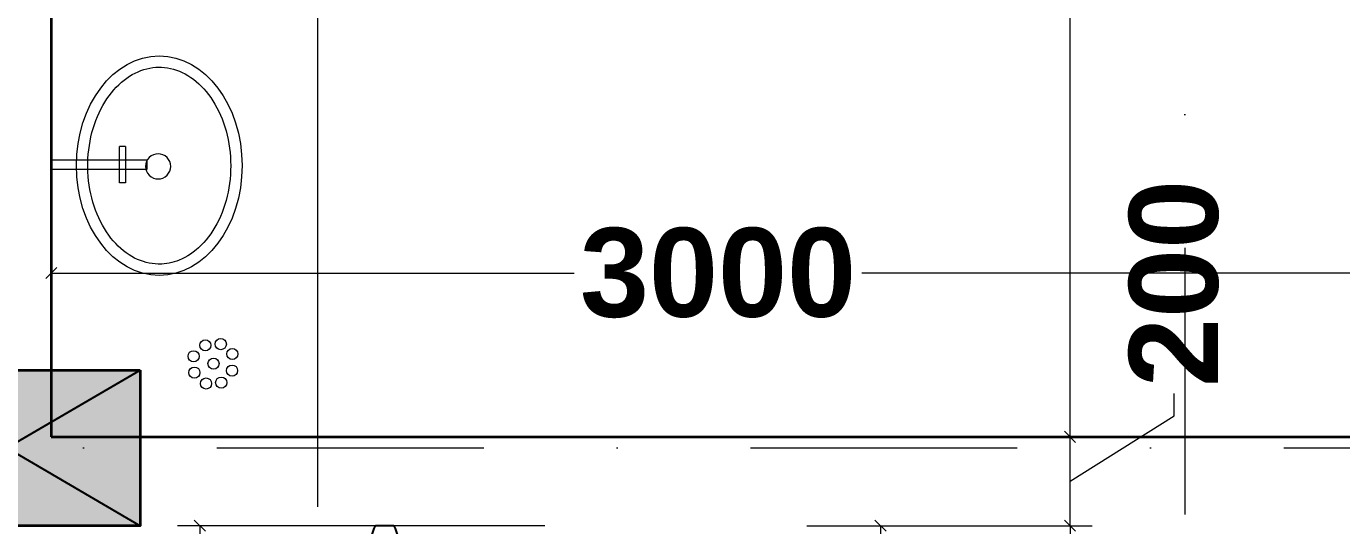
# Model space of a CAD drawing. Header units: millimetres. Extents: x -3092155 to 4513934, y -12317808 to 1850003.
# Drawn here: x -382291 to -379332, y -5677326 to -5676203 of the extents above; entities that cross this region are included whole.
import ezdxf

# ---------------------------------------------------------------- set-up
doc = ezdxf.new("R2010")
doc.units = ezdxf.units.MM
doc.header["$LTSCALE"] = 2
doc.header["$MEASUREMENT"] = 0
doc.header["$PDMODE"] = 34
doc.header["$PDSIZE"] = 500
doc.linetypes.add('DASHDOT', pattern=[1, 0.5, -0.25, 0, -0.25])
for name, color, linetype, lineweight in [('coloumn', 10, 'Continuous', 35), ('D DIM', 250, 'Continuous', 9), ('FIXTURE', 252, 'Continuous', 0), ('GRID', 251, 'DASHDOT', 5), ('tap', 97, 'Continuous', 25), ('toi.dim.', 214, 'Continuous', 9), ('WAll', 250, 'Continuous', 35)]:
    doc.layers.add(name, color=color, linetype=linetype, lineweight=lineweight)
doc.layers.add('partation wall', color=7, linetype='Continuous', lineweight=20, true_color=0x525023)
doc.styles.add('INNER DIM', font='ARIALNB.TTF', dxfattribs={"height": 250})
doc.styles.add('int dim', font='arialbd.ttf', dxfattribs={"height": 200})
doc.dimstyles.new('INNER DIM', dxfattribs={"dimscale": 0, "dimtxt": 250, "dimasz": 100, "dimexe": 50, "dimexo": 50, "dimgap": 50, "dimtad": 0, "dimdec": 0, "dimzin": 0, "dimdsep": 46, "dimtxsty": 'INNER DIM', "dimblk": 'ARCHTICK', "dimcen": 100, "dimdle": 50, "dimclrd": 256, "dimclre": 256, "dimclrt": 256, "dimadec": 0, "dimazin": 0, "dimtfac": 1, "dimtdec": 0, "dimtix": 1, "dimtmove": 2, "dimatfit": 3, "dimfxl": 50, "dimfxlon": 1, "dimtolj": 1, "dimtzin": 0, "dimlwd": -1, "dimlwe": -1, "dimarcsym": 1})
doc.dimstyles.new('toilet detail', dxfattribs={"dimtxt": 150, "dimasz": 25, "dimexe": 50, "dimexo": 100, "dimgap": 25, "dimtad": 0, "dimdec": 0, "dimzin": 3, "dimdsep": 46, "dimtxsty": 'int dim', "dimblk": 'OBLIQUE', "dimcen": 90, "dimclrd": 214, "dimclre": 214, "dimclrt": 256, "dimadec": 0, "dimazin": 0, "dimtfac": 1, "dimtdec": 0, "dimtofl": 0, "dimtmove": 1, "dimatfit": 3, "dimfxl": 1, "dimfrac": 1, "dimtolj": 1, "dimtzin": 0, "dimlwd": -1, "dimlwe": -1, "dimarcsym": 1})

# ---------------------------------------------------------------- blocks, each defined once
blk = doc.blocks.new('_ArchTick')
at = {"color": 0, "linetype": 'ByBlock', "const_width": 0.15}
blk.add_lwpolyline([(-0.5, -0.5), (0.5, 0.5)], dxfattribs=at)
blk = doc.blocks.new('*D730')
at = {"layer": 'D DIM', "ltscale": 100, "transparency": 16777216}
for p, q in [((-438689.0668657003, 360.6453613601625), (-438689.0668657003, 460.6453613601625)), ((998.7644366729072, 360.6453613601623), (998.7644366729072, 460.6453613601623)), ((1048.764436672907, 410.6453613601623), (-438739.0668657003, 410.6453613601623))]:
    blk.add_line(p, q, dxfattribs=at)
at = {"layer": 'Defpoints', "color": 0, "lineweight": 50, "ltscale": 100, "transparency": 16777216}
for p in [(-438689.0668657003, 410.6453613601623), (998.7644366729072, -0.0061451550573111), (-438689.0668657006, -5723126.232655427)]:
    blk.add_point(p, dxfattribs=at)
at = {"layer": 'D DIM', "ltscale": 100, "transparency": 16777216, "xscale": 100, "yscale": 100, "zscale": 100, "rotation": 180}
blk.add_blockref('_ArchTick', (-438689.0668657003, 410.6453613601623), dxfattribs=at)
at = {"layer": 'D DIM', "ltscale": 100, "transparency": 16777216, "xscale": 100, "yscale": 100, "zscale": 100}
blk.add_blockref('_ArchTick', (998.7644366729072, 410.6453613601623), dxfattribs=at)
at = {"layer": 'D DIM', "ltscale": 100, "transparency": 16777216, "insert": (1326.455259555951, 835.181085795164), "char_height": 250, "attachment_point": 5, "style": 'INNER DIM'}
blk.add_mtext('\\A1;439688', dxfattribs=at)
blk = doc.blocks.new('F.F')
at = {"layer": 'coloumn', "ltscale": 100}
blk.add_hatch(color=256, dxfattribs=at).paths.add_polyline_path([(-154655.3253942928, -5830306.199521942), (-154655.3253942928, -5830656.199521942), (-155255.3253942928, -5830656.199521942), (-155255.3253942928, -5830306.199521942)])
blk.add_hatch(color=256, dxfattribs=at).paths.add_polyline_path([(-154655.3253942928, -5830306.199521942), (-154655.3253942928, -5830656.199521942), (-155255.3253942928, -5830656.199521942), (-155255.3253942928, -5830306.199521942)])
at = {"layer": 'coloumn', "lineweight": 25, "ltscale": 100}
for p, q in [((-155255.3253942928, -5830656.199521942), (-154655.3253942928, -5830306.199521942)), ((-155255.3253942928, -5830306.199521942), (-154655.3253942928, -5830656.199521942)), ((-155255.3253942928, -5830656.199521942), (-154655.3253942928, -5830306.199521942)), ((-155255.3253942928, -5830306.199521942), (-154655.3253942928, -5830656.199521942))]:
    blk.add_line(p, q, dxfattribs=at)
at = {"layer": 'coloumn', "ltscale": 100}
blk.add_lwpolyline([(-154655.3253942928, -5830306.199521942), (-154655.3253942928, -5830656.199521942), (-155255.3253942928, -5830656.199521942), (-155255.3253942928, -5830306.199521942)], close=True, dxfattribs=at)
blk.add_lwpolyline([(-154655.3253942928, -5830306.199521942), (-154655.3253942928, -5830656.199521942), (-155255.3253942928, -5830656.199521942), (-155255.3253942928, -5830306.199521942)], close=True, dxfattribs=at)
blk = doc.blocks.new('basin')
at = {"layer": 'FIXTURE', "ltscale": 100}
for p, q in [((-2211834.434049898, -6265039.442043141), (-2211834.434049898, -6264957.473339595)), ((-2211834.434049898, -6265039.442043141), (-2211834.434049898, -6264957.473339595)), ((-2211820.780448789, -6264957.473339595), (-2211834.434049898, -6264957.473339595)), ((-2211820.780448789, -6264957.473339595), (-2211820.780448789, -6265039.442043141)), ((-2211820.780448789, -6264957.473339595), (-2211820.780448789, -6265039.442043141)), ((-2211987.938715757, -6264987.148804934), (-2211772.992844919, -6264987.148804934)), ((-2211987.938715757, -6264987.148804934), (-2211772.992844919, -6264987.148804934)), ((-2211987.938715757, -6265009.079755379), (-2211987.938715757, -6264987.148804934)), ((-2211772.992844919, -6264987.148804934), (-2211772.992844919, -6265009.079755379)), ((-2211772.992844919, -6264987.148804934), (-2211772.992844919, -6265009.079755379)), ((-2211772.992844919, -6265009.079755379), (-2211987.938715757, -6265009.079755379)), ((-2211772.992844919, -6265009.079755379), (-2211987.938715757, -6265009.079755379)), ((-2211820.780448789, -6265039.442043141), (-2211834.434049898, -6265039.442043141)), ((-2211820.780448789, -6265039.442043141), (-2211834.434049898, -6265039.442043141))]:
    blk.add_line(p, q, dxfattribs=at)
blk.add_ellipse((-2211744.932430512, -6265000.506316868), major_axis=(2.915424e-10, -247.0875245118513), ratio=0.7539776258967086, dxfattribs=at)
blk.add_ellipse((-2211744.932430512, -6265000.506316868), major_axis=(2.915424e-10, -247.0875245118513), ratio=0.7539776258967086, dxfattribs=at)
at = {"layer": 'FIXTURE', "ltscale": 100, "extrusion": (0, 0, -1)}
blk.add_ellipse((-2211747.522520602, -6265002.133596567), major_axis=(20.03121675459523, -20.03121675459679), ratio=0.9999999999889306, start_param=5.497787143776604, end_param=11.78097245095619, dxfattribs=at)
at = {"layer": 'FIXTURE', "ltscale": 100}
blk.add_open_spline([(-2211744.932430512, -6265222.038285823), (-2211729.844293521, -6265222.038285823), (-2211714.739852813, -6265219.070630708), (-2211682.622715539, -6265206.033627897), (-2211665.761983091, -6265194.711424908), (-2211635.378659516, -6265164.193944704), (-2211621.900036702, -6265145.00447096), (-2211600.562855119, -6265100.996509678), (-2211592.718241542, -6265076.202318988), (-2211583.953789949, -6265024.297389695), (-2211583.036282316, -6264997.206682354), (-2211588.277771043, -6264944.378497712), (-2211594.435543491, -6264918.660377393), (-2211612.828332594, -6264872.031044121), (-2211625.054080086, -6264851.143239369), (-2211653.559044012, -6264816.786227185), (-2211669.802049444, -6264803.333305369), (-2211703.895768676, -6264784.93182289), (-2211721.716013914, -6264779.936251332), (-2211757.383691007, -6264778.264640405), (-2211775.300297067, -6264781.575023151), (-2211809.972882216, -6264796.602206854), (-2211826.717285034, -6264808.376788828), (-2211856.731163882, -6264839.720164848), (-2211869.958094649, -6264859.280506238), (-2211890.693794102, -6264903.872177592), (-2211898.189733753, -6264928.879336645), (-2211906.219139269, -6264981.017124497), (-2211906.750537866, -6265008.127891761), (-2211900.761562046, -6265060.800402235), (-2211894.242617634, -6265086.342674639), (-2211875.212275237, -6265132.452634026), (-2211862.711003343, -6265152.996676163), (-2211833.78486346, -6265186.564038917), (-2211817.397999551, -6265199.572846884), (-2211783.134118604, -6265217.075971182), (-2211765.283165971, -6265221.62072397), (-2211746.60752821, -6265222.029128866), (-2211745.769979356, -6265222.038285823), (-2211744.932430512, -6265222.038285823)], degree=3, knots=[0, 0, 0, 0, 0.2970024838256002, 0.2970024838256002, 0.6481610773725, 0.6481610773725, 0.9993196709193995, 0.9993196709193995, 1.350478264466299, 1.350478264466299, 1.701636858013198, 1.701636858013198, 2.052795451560098, 2.052795451560098, 2.403954045106998, 2.403954045106998, 2.755112638653898, 2.755112638653898, 3.106271232200797, 3.106271232200797, 3.457429825747696, 3.457429825747696, 3.808588419294596, 3.808588419294596, 4.159747012841496, 4.159747012841496, 4.510905606388394, 4.510905606388394, 4.862064199935295, 4.862064199935295, 5.213222793482194, 5.213222793482194, 5.564381387029092, 5.564381387029092, 5.915539980575991, 5.915539980575991, 6.266698574122892, 6.266698574122892, 6.283185307179584, 6.283185307179584, 6.283185307179584, 6.283185307179584], dxfattribs=at)
blk.add_open_spline([(-2211744.932430512, -6265222.038285823), (-2211729.844293521, -6265222.038285823), (-2211714.739852813, -6265219.070630708), (-2211682.622715539, -6265206.033627897), (-2211665.761983091, -6265194.711424908), (-2211635.378659516, -6265164.193944704), (-2211621.900036702, -6265145.00447096), (-2211600.562855119, -6265100.996509678), (-2211592.718241542, -6265076.202318988), (-2211583.953789949, -6265024.297389695), (-2211583.036282316, -6264997.206682354), (-2211588.277771043, -6264944.378497712), (-2211594.435543491, -6264918.660377393), (-2211612.828332594, -6264872.031044121), (-2211625.054080086, -6264851.143239369), (-2211653.559044012, -6264816.786227185), (-2211669.802049444, -6264803.333305369), (-2211703.895768676, -6264784.93182289), (-2211721.716013914, -6264779.936251332), (-2211757.383691007, -6264778.264640405), (-2211775.300297067, -6264781.575023151), (-2211809.972882216, -6264796.602206854), (-2211826.717285034, -6264808.376788828), (-2211856.731163882, -6264839.720164848), (-2211869.958094649, -6264859.280506238), (-2211890.693794102, -6264903.872177592), (-2211898.189733753, -6264928.879336645), (-2211906.219139269, -6264981.017124497), (-2211906.750537866, -6265008.127891761), (-2211900.761562046, -6265060.800402235), (-2211894.242617634, -6265086.342674639), (-2211875.212275237, -6265132.452634026), (-2211862.711003343, -6265152.996676163), (-2211833.78486346, -6265186.564038917), (-2211817.397999551, -6265199.572846884), (-2211783.134118604, -6265217.075971182), (-2211765.283165971, -6265221.62072397), (-2211746.60752821, -6265222.029128866), (-2211745.769979356, -6265222.038285823), (-2211744.932430512, -6265222.038285823)], degree=3, knots=[0, 0, 0, 0, 0.2970024838256002, 0.2970024838256002, 0.6481610773725, 0.6481610773725, 0.9993196709193995, 0.9993196709193995, 1.350478264466299, 1.350478264466299, 1.701636858013198, 1.701636858013198, 2.052795451560098, 2.052795451560098, 2.403954045106998, 2.403954045106998, 2.755112638653898, 2.755112638653898, 3.106271232200797, 3.106271232200797, 3.457429825747696, 3.457429825747696, 3.808588419294596, 3.808588419294596, 4.159747012841496, 4.159747012841496, 4.510905606388394, 4.510905606388394, 4.862064199935295, 4.862064199935295, 5.213222793482194, 5.213222793482194, 5.564381387029092, 5.564381387029092, 5.915539980575991, 5.915539980575991, 6.266698574122892, 6.266698574122892, 6.283185307179584, 6.283185307179584, 6.283185307179584, 6.283185307179584], dxfattribs=at)
blk = doc.blocks.new('ryr')
at = {"layer": 'tap', "ltscale": 100}
for p, q in [((1982569.018644572, -4956357.754817451), (1982576.059878631, -4956352.883035951)), ((1982583.737675077, -4956350.44548549), (1982590.202268639, -4956350.139865152)), ((1982598.167661398, -4956351.876693387), (1982604.579008114, -4956355.304493397)), ((1982562.6397905, -4956366.830942098), (1982560.619417549, -4956373.748985207)), ((1982610.690104417, -4956361.283024868), (1982614.049456018, -4956367.114631121)), ((1982666.278792854, -4956367.768315107), (1982666.287072216, -4956388.375991837)), ((1982561.079463562, -4956384.703346794), (1982565.096674409, -4956394.370811427)), ((1982616.002023037, -4956374.114746697), (1982616.037314679, -4956381.777848398)), ((1982613.723516514, -4956389.770130052), (1982610.08629866, -4956395.641961147)), ((1982572.831709136, -4956401.424545053), (1982582.244357445, -4956405.415036406)), ((1982601.526662083, -4956402.744159232), (1982592.781080879, -4956405.710433228))]:
    blk.add_line(p, q, dxfattribs=at)
blk.add_circle((1982588.283364309, -4956378.074034302), 20, dxfattribs=at)
for centre, radius, start, end in [((1982564.445824714, -4956380.45154472), 34.64069505713051, 56.55277587514192, 138.7143302402152), ((1982579.446505095, -4956350.239695132), 4.296101661263567, 217.9728670969993, 357.2543869593875), ((1982594.646703805, -4956348.890665844), 4.616654942065941, 195.6991030066236, 319.6996369507292), ((1982608.779900129, -4956357.123019014), 4.577611728740137, 156.5926791675466, 294.6637864751611), ((1982556.196415525, -4956378.074034302), 48.00995838109209, 160.1952473060995, 199.8047526939004), ((1982547.685375614, -4956509.021082662), 151.7093994229934, 81.76230417884105, 103.9834318662461), ((1982563.234411473, -4956360.46920614), 6.389464648687468, 264.6601720458993, 25.13943216500143), ((1982615.41065981, -4956370.507321732), 3.655574557478431, 111.8614756836552, 279.3096630897456), ((1982633.110303181, -4956440.782698616), 80.1950678442886, 65.5624695641667, 105.3326518006847), ((1982556.944758322, -4956379.390149402), 6.732447841380619, 307.8898860605086, 56.91974426233791), ((1982616.778405089, -4956386.323464932), 4.605631841286484, 99.25969699666588, 228.4484114278765), ((1982547.685375614, -4956247.126985941), 151.7093994229934, 256.0165681337539, 279.8379305379639), ((1982564.443915571, -4956375.699608197), 34.64069505713051, 221.3317081846367, 306.2699323172791), ((1982568.619799926, -4956398.275333967), 5.259059769223807, 323.2148265677761, 132.0605413497072), ((1982607.803097933, -4956401.599361283), 6.379985056878329, 69.03030871157539, 190.3369005336596), ((1982633.110303181, -4956315.365369986), 80.1950678442886, 254.6673482038987, 294.4375304516508), ((1982587.381802387, -4956410.234905004), 7.044464055513258, 39.96174969293975, 136.8267596166059), ((1982588.283364309, -4956378.074034302), 28, 279.2436243042187, 279.2438643274891)]:
    blk.add_arc(centre, radius, start, end, dxfattribs=at)
blk = doc.blocks.new('_Oblique')
at = {"color": 0, "linetype": 'ByBlock', "lineweight": -2}
blk.add_line((-0.5, -0.5), (0.5, 0.5), dxfattribs=at)
blk = doc.blocks.new('*D1149')
at = {"layer": 'Defpoints', "color": 0, "lineweight": 50, "ltscale": 100, "transparency": 16777216}
for p in [(-1461861.627130243, -5389289.477372297), (-1461596.279398512, -5389289.477372297), (-1461861.627130244, -5390189.477372297)]:
    blk.add_point(p, dxfattribs=at)
at = {"layer": 'toi.dim.', "color": 214, "ltscale": 100, "transparency": 16777216}
for p, q in [((-1461761.627130243, -5389289.477372297), (-1461546.279398512, -5389289.477372297)), ((-1461596.279398512, -5389289.477372297), (-1461596.279398512, -5389492.717481437)), ((-1461596.279398512, -5390189.477372297), (-1461596.279398512, -5389986.237263157)), ((-1461761.627130244, -5390189.477372297), (-1461546.279398512, -5390189.477372297))]:
    blk.add_line(p, q, dxfattribs=at)
at = {"layer": 'toi.dim.', "color": 214, "ltscale": 100, "transparency": 16777216, "xscale": 25, "yscale": 25, "zscale": 25}
for p, rotation in [((-1461596.279398512, -5389289.477372297), 90), ((-1461596.279398512, -5390189.477372297), 270)]:
    blk.add_blockref('_Oblique', p, dxfattribs=dict(at, rotation=rotation))
at = {"layer": 'toi.dim.', "ltscale": 100, "transparency": 16777216, "insert": (-1461596.279398511, -5389739.477372297), "char_height": 200, "attachment_point": 5, "rotation": 90, "style": 'int dim'}
blk.add_mtext('\\A1;900', dxfattribs=at)
blk = doc.blocks.new('*D1160')
at = {"layer": 'Defpoints', "color": 0, "lineweight": 50, "ltscale": 100, "transparency": 16777216}
for p in [(-1461861.627130243, -5389289.477372297), (-1461169.870211504, -5389289.477372297), (-1461861.627130243, -5393789.476752537)]:
    blk.add_point(p, dxfattribs=at)
at = {"layer": 'toi.dim.', "color": 214, "ltscale": 100, "transparency": 16777216}
for p, q in [((-1461761.627130243, -5389289.477372297), (-1461119.870211504, -5389289.477372297)), ((-1461169.870211504, -5389289.477372297), (-1461169.870211504, -5391926.231892514)), ((-1461169.870211504, -5393789.476752537), (-1461169.870211504, -5392578.823979827)), ((-1461761.627130243, -5393789.476752537), (-1461119.870211504, -5393789.476752537))]:
    blk.add_line(p, q, dxfattribs=at)
at = {"layer": 'toi.dim.', "color": 214, "ltscale": 100, "transparency": 16777216, "xscale": 25, "yscale": 25, "zscale": 25}
for p, rotation in [((-1461169.870211504, -5389289.477372297), 90), ((-1461169.870211504, -5393789.476752537), 270)]:
    blk.add_blockref('_Oblique', p, dxfattribs=dict(at, rotation=rotation))
at = {"layer": 'toi.dim.', "ltscale": 100, "transparency": 16777216, "insert": (-1461169.870211504, -5392252.527936169), "char_height": 200, "attachment_point": 5, "rotation": 90, "style": 'int dim'}
blk.add_mtext('\\A1;4500', dxfattribs=at)
blk = doc.blocks.new('*D1161')
at = {"layer": 'Defpoints', "color": 0, "lineweight": 50, "ltscale": 100, "transparency": 16777216}
for p in [(-1461709.681223375, -5389089.477372297), (-1461169.870211504, -5389089.477372297), (-1461861.627130243, -5389289.477372297)]:
    blk.add_point(p, dxfattribs=at)
at = {"layer": 'toi.dim.', "color": 214, "ltscale": 100, "transparency": 16777216}
for p, q in [((-1460935.815972742, -5389042.083246785), (-1460935.815972742, -5388992.083246785)), ((-1461169.870211504, -5389189.477372297), (-1460935.815972742, -5389042.083246785)), ((-1461609.681223375, -5389089.477372297), (-1461119.870211504, -5389089.477372297)), ((-1461169.870211504, -5389289.477372297), (-1461169.870211504, -5389089.477372297)), ((-1461761.627130243, -5389289.477372297), (-1461119.870211504, -5389289.477372297))]:
    blk.add_line(p, q, dxfattribs=at)
at = {"layer": 'toi.dim.', "color": 214, "ltscale": 100, "transparency": 16777216, "xscale": 25, "yscale": 25, "zscale": 25}
for p, rotation in [((-1461169.870211504, -5389089.477372297), 90), ((-1461169.870211504, -5389289.477372297), 270)]:
    blk.add_blockref('_Oblique', p, dxfattribs=dict(at, rotation=rotation))
at = {"layer": 'toi.dim.', "ltscale": 100, "transparency": 16777216, "insert": (-1460935.815972741, -5388744.368376389), "char_height": 200, "attachment_point": 5, "rotation": 90, "style": 'int dim'}
blk.add_mtext('\\A1;200', dxfattribs=at)
blk = doc.blocks.new('*D1162')
at = {"layer": 'Defpoints', "color": 0, "lineweight": 50, "ltscale": 100, "transparency": 16777216}
for p in [(-1461536.627130244, -5386220.72816448), (-1461169.870211504, -5386220.72816448), (-1461709.681223375, -5389089.477372297)]:
    blk.add_point(p, dxfattribs=at)
at = {"layer": 'toi.dim.', "color": 214, "ltscale": 100, "transparency": 16777216}
for p, q in [((-1461436.627130245, -5386220.72816448), (-1461119.870211504, -5386220.72816448)), ((-1461169.870211504, -5386220.72816448), (-1461169.870211504, -5387329.284214501)), ((-1461169.870211504, -5389089.477372297), (-1461169.870211504, -5387980.921322276)), ((-1461609.681223375, -5389089.477372297), (-1461119.870211504, -5389089.477372297))]:
    blk.add_line(p, q, dxfattribs=at)
at = {"layer": 'toi.dim.', "color": 214, "ltscale": 100, "transparency": 16777216, "xscale": 25, "yscale": 25, "zscale": 25}
for p, rotation in [((-1461169.870211504, -5386220.72816448), 90), ((-1461169.870211504, -5389089.477372297), 270)]:
    blk.add_blockref('_Oblique', p, dxfattribs=dict(at, rotation=rotation))
at = {"layer": 'toi.dim.', "ltscale": 100, "transparency": 16777216, "insert": (-1461169.870211503, -5387655.102768389), "char_height": 200, "attachment_point": 5, "rotation": 90, "style": 'int dim'}
blk.add_mtext('\\A1;2869', dxfattribs=at)
blk = doc.blocks.new('*D1168')
at = {"layer": 'Defpoints', "color": 0, "lineweight": 50, "ltscale": 100, "transparency": 16777216}
for p in [(-1460461.627130243, -5388721.083825426), (-1463461.627130243, -5388939.476752534), (-1460461.627130243, -5389089.477372297)]:
    blk.add_point(p, dxfattribs=at)
at = {"layer": 'toi.dim.', "color": 214, "ltscale": 100, "transparency": 16777216}
for p, q in [((-1463461.627130243, -5388839.476752535), (-1463461.627130243, -5388671.083825427)), ((-1460461.627130243, -5388989.477372297), (-1460461.627130243, -5388671.083825427)), ((-1463461.627130243, -5388721.083825426), (-1462285.262873763, -5388721.083825426)), ((-1460461.627130243, -5388721.083825426), (-1461637.991386723, -5388721.083825426))]:
    blk.add_line(p, q, dxfattribs=at)
at = {"layer": 'toi.dim.', "color": 214, "ltscale": 100, "transparency": 16777216, "xscale": 25, "yscale": 25, "zscale": 25, "rotation": 180}
blk.add_blockref('_Oblique', (-1463461.627130243, -5388721.083825426), dxfattribs=at)
at = {"layer": 'toi.dim.', "color": 214, "ltscale": 100, "transparency": 16777216, "xscale": 25, "yscale": 25, "zscale": 25}
blk.add_blockref('_Oblique', (-1460461.627130243, -5388721.083825426), dxfattribs=at)
at = {"layer": 'toi.dim.', "ltscale": 100, "transparency": 16777216, "insert": (-1461961.627130243, -5388721.083825426), "char_height": 200, "attachment_point": 5, "style": 'int dim'}
blk.add_mtext('\\A1;3000', dxfattribs=at)
blk = doc.blocks.new('*D1173')
at = {"layer": 'Defpoints', "color": 0, "lineweight": 50, "ltscale": 100, "transparency": 16777216}
for p in [(-1462250.942489126, -5389289.477372297), (-1463127.442530669, -5391089.477372297), (-1462250.942489126, -5391089.477372297)]:
    blk.add_point(p, dxfattribs=at)
at = {"layer": 'toi.dim.', "color": 214, "ltscale": 100, "transparency": 16777216}
for p, q in [((-1462350.942489126, -5389289.477372297), (-1463177.442530669, -5389289.477372297)), ((-1463127.442530669, -5389289.477372297), (-1463127.442530669, -5389871.639718818)), ((-1463127.442530669, -5391089.477372297), (-1463127.442530669, -5390507.315025777)), ((-1462350.942489126, -5391089.477372297), (-1463177.442530669, -5391089.477372297))]:
    blk.add_line(p, q, dxfattribs=at)
at = {"layer": 'toi.dim.', "color": 214, "ltscale": 100, "transparency": 16777216, "xscale": 25, "yscale": 25, "zscale": 25}
for p, rotation in [((-1463127.442530669, -5389289.477372297), 90), ((-1463127.442530669, -5391089.477372297), 270)]:
    blk.add_blockref('_Oblique', p, dxfattribs=dict(at, rotation=rotation))
at = {"layer": 'toi.dim.', "ltscale": 100, "transparency": 16777216, "insert": (-1463127.442530668, -5390189.477372297), "char_height": 200, "attachment_point": 5, "rotation": 90, "style": 'int dim'}
blk.add_mtext('\\A1;1800', dxfattribs=at)
blk = doc.blocks.new('14')
at = {"layer": 'FIXTURE', "ltscale": 15000}
for centre in [(-56.98899096832612, 27.93758214637637), (-38.20844072954995, 36.0154674127698), (-20.2151071971748, 27.0380796417594), (-64.68213853077668, 9.495943598449239), (-38.12322247237899, 9.495943598449236), (-12.13889834866859, 9.495943598449236), (-56.95706919417716, -7.848507821559906), (-38.20844072954996, -15.28902206820631), (-18.61901848972775, -8.359989639371632)]:
    blk.add_circle(centre, 6.965944811660197, dxfattribs=at)
blk = doc.blocks.new('7u6ujuj')
at = {"layer": 'partation wall', "ltscale": 100}
blk.add_line((-1462861.627130244, -5389246.70731015), (-1462861.627130246, -5386220.728164483), dxfattribs=at)
at = {"layer": 'WAll', "ltscale": 100}
for p, q in [((-1463461.627130244, -5386220.728164479), (-1463461.627130243, -5389089.477372298)), ((-1463461.627130243, -5389089.477372298), (-1460461.627130243, -5389089.477372297))]:
    blk.add_line(p, q, dxfattribs=at)
at = {"layer": 'FIXTURE', "ltscale": 100}
blk.add_blockref('basin', (748526.3115855105, 876520.989313717), dxfattribs=at)
at = {"layer": 'FIXTURE', "xscale": 1.8, "yscale": 1.8, "zscale": 1.8, "rotation": 69.528809267868}
blk.add_blockref('14', (-1463056.577830179, -5388866.518687049), dxfattribs=at)
at = {"layer": 'FIXTURE', "lineweight": 40, "xscale": -2, "yscale": 2, "zscale": 2, "rotation": 270}
blk.add_blockref('ryr', (8450044.517176699, -9354622.043237373), dxfattribs=at)
at = {"layer": 'toi.dim.', "ltscale": 100}
for base, p1, p2, picture, middle in [((-1461169.870211504, -5386220.72816448), (-1461709.681223375, -5389089.477372297), (-1461536.627130244, -5386220.72816448), '*D1162', (-1461169.870211503, -5387655.102768389)), ((-1461596.279398512, -5389289.477372297), (-1461861.627130244, -5390189.477372297), (-1461861.627130243, -5389289.477372297), '*D1149', (-1461596.279398511, -5389739.477372297))]:
    dim = blk.add_linear_dim(base=base, p1=p1, p2=p2, angle=90, dimstyle='toilet detail', dxfattribs=at)
    dim.commit()
    dim.dimension.update_dxf_attribs({"geometry": picture, "text_midpoint": middle})
for base, p1, p2, picture, middle in [((-1461169.870211504, -5389089.477372297), (-1461861.627130243, -5389289.477372297), (-1461709.681223375, -5389089.477372297), '*D1161', (-1460935.815972741, -5388967.083246785)), ((-1461169.870211504, -5389289.477372297), (-1461861.627130243, -5393789.476752537), (-1461861.627130243, -5389289.477372297), '*D1160', (-1461169.870211504, -5392252.527936169))]:
    dim = blk.add_linear_dim(base=base, p1=p1, p2=p2, angle=90, dimstyle='toilet detail', dxfattribs=at)
    dim.commit()
    dim.dimension.update_dxf_attribs({"geometry": picture, "text_midpoint": middle, "dimtype": 160})
dim = blk.add_linear_dim(base=(-1460461.627130243, -5388721.083825426), p1=(-1463461.627130243, -5388939.476752534), p2=(-1460461.627130243, -5389089.477372297), dimstyle='toilet detail', dxfattribs=at)
dim.commit()
dim.dimension.update_dxf_attribs({"geometry": '*D1168', "text_midpoint": (-1461961.627130243, -5388721.083825426)})
dim = blk.add_linear_dim(base=(-1463127.442530668, -5391089.477372297), p1=(-1462250.942489125, -5389289.477372297), p2=(-1462250.942489125, -5391089.477372297), angle=90, dimstyle='toilet detail', dxfattribs=at)
dim.commit()
dim.dimension.update_dxf_attribs({"geometry": '*D1173', "text_midpoint": (-1463127.442530667, -5390189.477372297), "insert": (6.984919309616089e-10, 0)})

msp = doc.modelspace()

# ---------------------------------------------------------------- linework, layer by layer
at = {"layer": 'GRID', "color": 5, "ltscale": 600}
msp.add_line((-379684.711162709, -5657499.373618303), (-379684.7111627096, -5742293.190362998), dxfattribs=at)
at = {"layer": 'GRID', "color": 6, "ltscale": 600}
msp.add_line((-461068.9146181111, -5677151.232656343), (-366441.4926246478, -5677151.232656343), dxfattribs=at)

# ---------------------------------------------------------------- block references
at = {"layer": 'coloumn'}
msp.add_blockref('F.F', (-227379.7976416377, 153329.9659050368), dxfattribs=at)
at = {"layer": 'WAll'}
msp.add_blockref('7u6ujuj', (1081226.543007548, -288036.7615216254), dxfattribs=at)

# ---------------------------------------------------------------- dimensions: what is measured, and where the dimension line sits
at = {"layer": 'D DIM', "ltscale": 100}
dim = msp.add_linear_dim(base=(-438689.0668657003, 410.6453613601623), p1=(998.7644366729072, -0.0061451550573111), p2=(-438689.0668657006, -5723126.232655427), dimstyle='INNER DIM', override={"dimscale": 1}, dxfattribs=at)
dim.commit()
dim.dimension.update_dxf_attribs({"geometry": '*D730', "text_midpoint": (1326.455259555951, 835.181085795164), "dimtype": 160})

doc.saveas('drawing.dxf')
